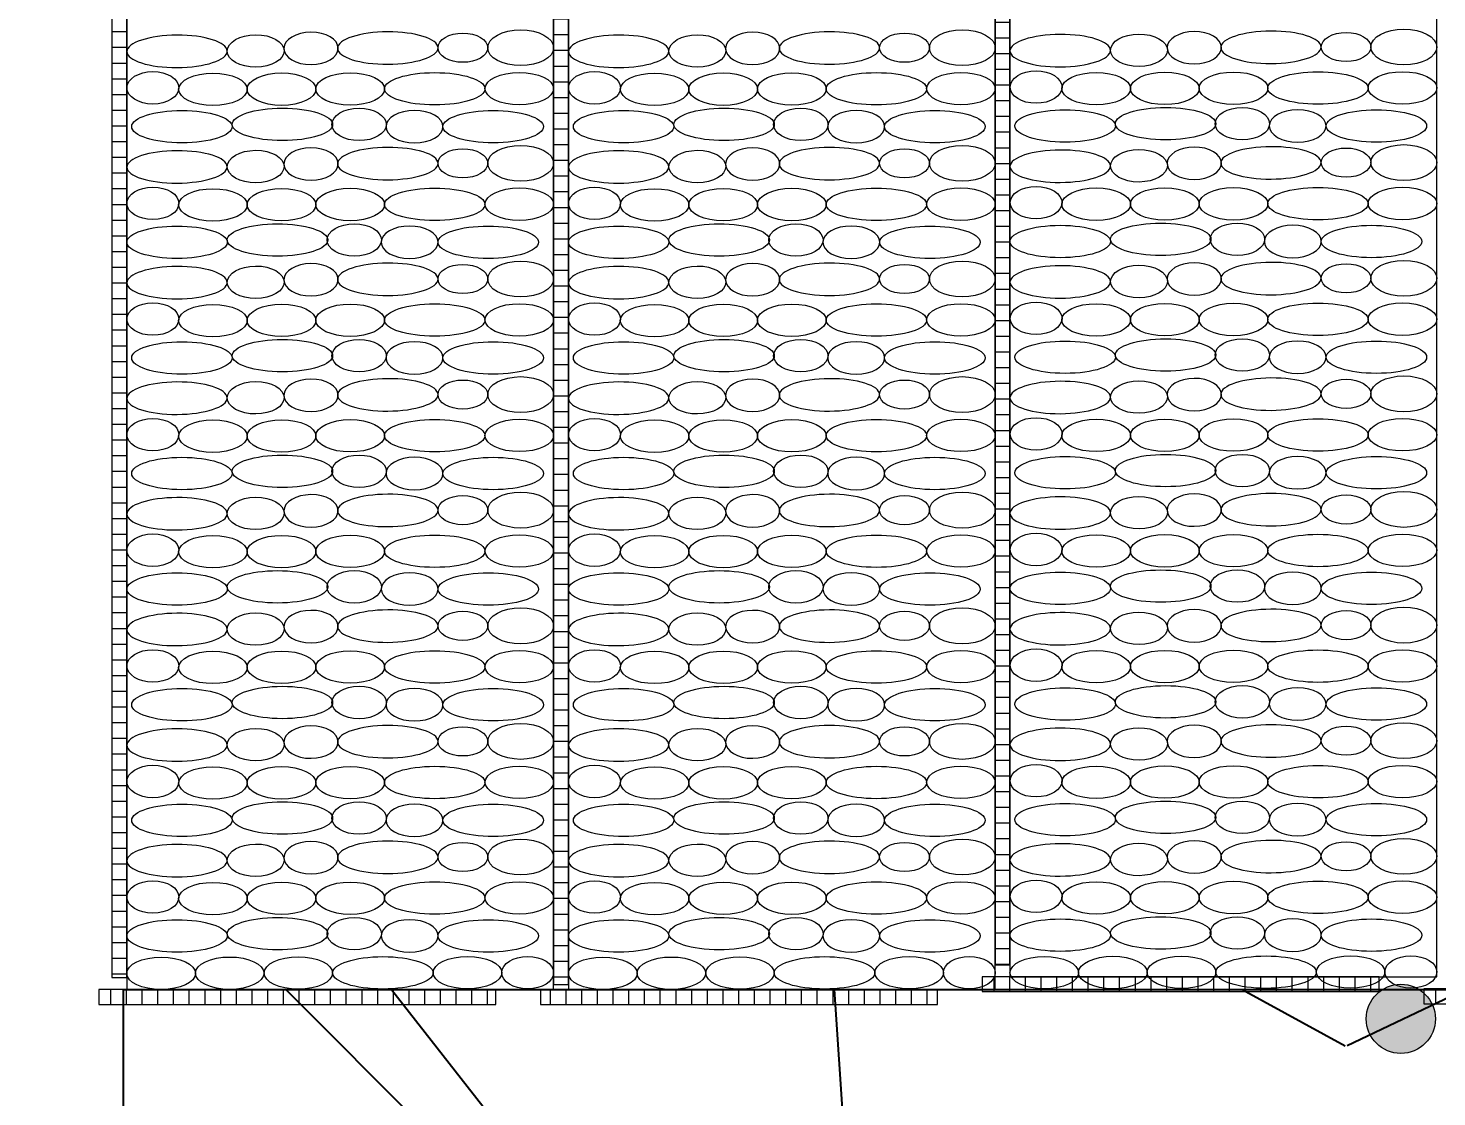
# Model space of a CAD drawing. Header units: inches. Extents: x 523 to 1492, y 69 to 539.
# Drawn here: x 613.58 to 619.28, y 379.44 to 383.76 of the extents above; entities that cross this region are included whole.
import ezdxf
from ezdxf import colors
from ezdxf.entities.mleader import LeaderData, LeaderLine
from ezdxf.math import Vec2, Vec3

# ---------------------------------------------------------------- set-up
doc = ezdxf.new("R2010")
doc.units = ezdxf.units.IN
doc.header["$MEASUREMENT"] = 0
doc.styles.get("Standard").update_dxf_attribs({"font": 'arial.ttf'})
doc.dimstyles.new('ISO-25', dxfattribs={"dimtxt": 2.5, "dimasz": 2.5, "dimexe": 1.25, "dimexo": 0, "dimtad": 1, "dimdec": 0, "dimtxsty": 'Standard', "dimcen": 2.5, "dimadec": 0, "dimazin": 0, "dimtfac": 1, "dimtdec": 0, "dimtmove": 0, "dimatfit": 3, "dimfxl": 0, "dimarcsym": 0})

# ---------------------------------------------------------------- blocks, each defined once
blk = doc.blocks.new('бут')
at = {"color": 7, "linetype": 'ByBlock', "lineweight": 15}
blk.add_lwpolyline([(1777.275495132118, -4788.041520835464), (1785.907488853193, -4788.041520835463), (1785.907322282645, -4740.12912650924), (1777.275495132118, -4742.25144743192)], close=True, dxfattribs=at)
at = {"color": 7, "linetype": 'ByBlock', "lineweight": 15, "extrusion": (0, 0, -0.9999999999999997)}
for centre, major_axis in [((1778.291417645755, -4769.072465701554), (-1.015906280148277, -0.005264510158328422)), ((1782.553511070815, -4769.005205020442), (-1.015906280148277, -0.005264510158328422)), ((1778.291417645755, -4771.409117599274), (-1.015906280148277, -0.005264510158328423)), ((1782.553511070815, -4771.341856918162), (-1.015906280148277, -0.005264510158328423)), ((1778.291417645754, -4773.748230438633), (-1.015906280148277, -0.005264510158328422)), ((1782.553511070815, -4773.680969757521), (-1.015906280148277, -0.005264510158328422)), ((1782.553511070815, -4776.017621655241), (-1.015906280148277, -0.005264510158328422)), ((1778.291417645755, -4776.084882336353), (-1.015906280148277, -0.005264510158328422)), ((1778.291417645755, -4778.421534234073), (-1.015906280148277, -0.005264510158328423)), ((1782.553511070815, -4778.354273552961), (-1.015906280148277, -0.005264510158328423)), ((1778.291417645754, -4780.760647073432), (-1.015906280148277, -0.005264510158328423)), ((1782.553511070815, -4780.69338639232), (-1.015906280148277, -0.005264510158328423)), ((1778.291417645755, -4783.097298971152), (-1.015906280148277, -0.005264510158328423)), ((1782.553511070815, -4783.03003829004), (-1.015906280148277, -0.005264510158328423)), ((1778.291417645755, -4785.433950868872), (-1.015906280148277, -0.005264510158328424)), ((1782.553511070815, -4785.36669018776), (-1.015906280148277, -0.005264510158328424))]:
    blk.add_ellipse(centre, major_axis=major_axis, ratio=0.3223671155344493, dxfattribs=at)
at = {"color": 7, "linetype": 'ByBlock', "lineweight": 15}
for centre, major_axis, ratio in [((1779.882749594785, -4769.064219288106), (0.5754256688816298, 0.002981903290083139), 0.5691348073179209), ((1784.071794732832, -4768.99914828449), (-0.5023844598865708, 0), 0.5862613800650567), ((1785.240834022956, -4768.99914828449), (-0.6666548302373485, 0), 0.543771545269404), ((1777.803148766132, -4769.809085973029), (-0.5245293401635536, 0), 0.6253139419559067), ((1779.018451476639, -4769.840128997319), (0.693897664193355, 0), 0.4719704234843745), ((1780.406209746898, -4769.836349683098), (0.693897664193355, 0), 0.4719704234843745), ((1781.793968017157, -4769.832570368877), (0.693897664193355, 0), 0.4719704234843745), ((1783.503779967768, -4769.829449421759), (1.01591992061969, 0), 0.3223671155344493), ((1785.213591189, -4769.825853627443), (0.693897664193355, 0), 0.4719704234843745), ((1778.390409283745, -4770.594710087667), (1.01591992061969, 0), 0.3223671155344493), ((1780.42239099953, -4770.549536532857), (1.01591992061969, 0), 0.3223671155344493), ((1781.974223194361, -4770.549536532857), (0.548806280951849, 0), 0.5967482257239145), ((1784.684775744378, -4770.594710087667), (1.01591992061969, 0), 0.3223671155344493), ((1779.882749594785, -4771.400871185826), (0.5754256688816298, 0.002981903290083139), 0.5691348073179209), ((1784.071794732832, -4771.33580018221), (-0.5023844598865708, 0), 0.5862613800650567), ((1785.240834022956, -4771.33580018221), (-0.6666548302373485, 0), 0.543771545269404), ((1777.803148766132, -4772.145737870749), (-0.5245293401635536, 0), 0.6253139419559067), ((1779.018451476639, -4772.176780895039), (0.693897664193355, 0), 0.4719704234843745), ((1780.406209746898, -4772.173001580818), (0.693897664193355, 0), 0.4719704234843745), ((1781.793968017157, -4772.169222266597), (0.693897664193355, 0), 0.4719704234843745), ((1783.503779967768, -4772.166101319479), (1.01591992061969, 0), 0.3223671155344493), ((1785.213591189, -4772.162505525163), (0.693897664193355, 0), 0.4719704234843745), ((1780.323601216156, -4772.886188430577), (1.01591992061969, 0), 0.3223671155344493), ((1781.875433410987, -4772.886188430577), (0.548806280951849, 0), 0.5967482257239145), ((1778.291619500371, -4772.931361985387), (1.01591992061969, 0), 0.3223671155344493), ((1784.585985961004, -4772.931361985387), (1.01591992061969, 0), 0.3223671155344493), ((1779.882749594784, -4773.739984025185), (0.5754256688816298, 0.002981903290083139), 0.5691348073179209), ((1784.071794732832, -4773.674913021568), (-0.5023844598865708, 0), 0.5862613800650567), ((1785.240834022956, -4773.674913021568), (-0.6666548302373485, 0), 0.543771545269404), ((1777.803148766132, -4774.484850710108), (-0.5245293401635536, 0), 0.6253139419559067), ((1779.018451476638, -4774.515893734398), (0.693897664193355, 0), 0.4719704234843745), ((1780.406209746898, -4774.512114420177), (0.693897664193355, 0), 0.4719704234843745), ((1781.793968017157, -4774.508335105956), (0.693897664193355, 0), 0.4719704234843745), ((1783.503779967768, -4774.505214158838), (1.01591992061969, 0), 0.3223671155344493), ((1785.213591189, -4774.501618364522), (0.693897664193355, 0), 0.4719704234843745), ((1778.390409283745, -4775.270474824746), (1.01591992061969, 0), 0.3223671155344493), ((1780.42239099953, -4775.225301269936), (1.01591992061969, 0), 0.3223671155344493), ((1781.974223194361, -4775.225301269936), (0.548806280951849, 0), 0.5967482257239145), ((1784.684775744378, -4775.270474824746), (1.01591992061969, 0), 0.3223671155344493), ((1785.240834022956, -4776.011564919289), (-0.6666548302373485, 0), 0.543771545269404), ((1779.882749594785, -4776.076635922905), (0.5754256688816298, 0.002981903290083139), 0.5691348073179209), ((1784.071794732832, -4776.011564919289), (-0.5023844598865708, 0), 0.5862613800650567), ((1777.803148766132, -4776.821502607828), (-0.5245293401635536, 0), 0.6253139419559067), ((1779.018451476639, -4776.852545632118), (0.693897664193355, 0), 0.4719704234843745), ((1780.406209746898, -4776.848766317897), (0.693897664193355, 0), 0.4719704234843745), ((1781.793968017157, -4776.844987003676), (0.693897664193355, 0), 0.4719704234843745), ((1783.503779967768, -4776.841866056558), (1.01591992061969, 0), 0.3223671155344493), ((1785.213591189, -4776.838270262242), (0.693897664193355, 0), 0.4719704234843745), ((1778.390409283745, -4777.607126722466), (1.01591992061969, 0), 0.3223671155344493), ((1780.42239099953, -4777.561953167656), (1.01591992061969, 0), 0.3223671155344493), ((1781.974223194361, -4777.561953167656), (0.548806280951849, 0), 0.5967482257239145), ((1784.684775744378, -4777.607126722466), (1.01591992061969, 0), 0.3223671155344493), ((1785.240834022956, -4778.348216817009), (-0.6666548302373485, 0), 0.543771545269404), ((1779.882749594785, -4778.413287820625), (0.5754256688816298, 0.002981903290083139), 0.5691348073179209), ((1784.071794732832, -4778.348216817009), (-0.5023844598865708, 0), 0.5862613800650567), ((1777.803148766132, -4779.158154505548), (-0.5245293401635536, 0), 0.6253139419559067), ((1779.018451476639, -4779.189197529838), (0.693897664193355, 0), 0.4719704234843745), ((1780.406209746898, -4779.185418215617), (0.693897664193355, 0), 0.4719704234843745), ((1781.793968017157, -4779.181638901396), (0.693897664193355, 0), 0.4719704234843745), ((1783.503779967768, -4779.178517954278), (1.01591992061969, 0), 0.3223671155344493), ((1785.213591189, -4779.174922159962), (0.693897664193355, 0), 0.4719704234843745), ((1778.291619500371, -4779.943778620186), (1.01591992061969, 0), 0.3223671155344493), ((1780.323601216156, -4779.898605065376), (1.01591992061969, 0), 0.3223671155344493), ((1781.875433410987, -4779.898605065376), (0.548806280951849, 0), 0.5967482257239145), ((1784.585985961004, -4779.943778620186), (1.01591992061969, 0), 0.3223671155344493), ((1779.882749594784, -4780.752400659983), (0.5754256688816298, 0.002981903290083139), 0.5691348073179209), ((1784.071794732832, -4780.687329656367), (-0.5023844598865708, 0), 0.5862613800650567), ((1785.240834022956, -4780.687329656367), (-0.6666548302373485, 0), 0.543771545269404), ((1777.803148766132, -4781.497267344907), (-0.5245293401635536, 0), 0.6253139419559067), ((1779.018451476638, -4781.528310369196), (0.693897664193355, 0), 0.4719704234843745), ((1780.406209746898, -4781.524531054975), (0.693897664193355, 0), 0.4719704234843745), ((1781.793968017157, -4781.520751740754), (0.693897664193355, 0), 0.4719704234843745), ((1783.503779967768, -4781.517630793636), (1.01591992061969, 0), 0.3223671155344493), ((1785.213591189, -4781.514034999321), (0.693897664193355, 0), 0.4719704234843745), ((1778.390409283745, -4782.282891459545), (1.01591992061969, 0), 0.3223671155344493), ((1780.42239099953, -4782.237717904734), (1.01591992061969, 0), 0.3223671155344493), ((1781.974223194361, -4782.237717904734), (0.548806280951849, 0), 0.5967482257239145), ((1784.684775744378, -4782.282891459545), (1.01591992061969, 0), 0.3223671155344493), ((1779.882749594785, -4783.089052557703), (0.5754256688816298, 0.002981903290083139), 0.5691348073179209), ((1784.071794732832, -4783.023981554087), (-0.5023844598865708, 0), 0.5862613800650567), ((1785.240834022956, -4783.023981554087), (-0.6666548302373485, 0), 0.543771545269404), ((1777.803148766132, -4783.833919242627), (-0.5245293401635536, 0), 0.6253139419559067), ((1779.018451476639, -4783.864962266916), (0.693897664193355, 0), 0.4719704234843745), ((1780.406209746898, -4783.861182952695), (0.693897664193355, 0), 0.4719704234843745), ((1781.793968017157, -4783.857403638474), (0.693897664193355, 0), 0.4719704234843745), ((1783.503779967768, -4783.854282691356), (1.01591992061969, 0), 0.3223671155344493), ((1785.213591189, -4783.850686897041), (0.693897664193355, 0), 0.4719704234843745), ((1780.42239099953, -4784.574369802454), (1.01591992061969, 0), 0.3223671155344493), ((1781.974223194361, -4784.574369802454), (0.548806280951849, 0), 0.5967482257239145), ((1778.390409283745, -4784.619543357265), (1.01591992061969, 0), 0.3223671155344493), ((1784.684775744378, -4784.619543357265), (1.01591992061969, 0), 0.3223671155344493), ((1779.882749594785, -4785.425704455423), (0.5754256688816298, 0.002981903290083139), 0.5691348073179209), ((1784.071794732832, -4785.360633451807), (-0.5023844598865708, 0), 0.5862613800650567), ((1785.240834022956, -4785.360633451807), (-0.6666548302373485, 0), 0.543771545269404), ((1777.803148766132, -4786.170571140347), (-0.5245293401635536, 0), 0.6253139419559067), ((1779.018451476639, -4786.201614164636), (0.693897664193355, 0), 0.4719704234843745), ((1780.406209746898, -4786.197834850415), (0.693897664193355, 0), 0.4719704234843745), ((1781.793968017157, -4786.194055536194), (0.693897664193355, 0), 0.4719704234843745), ((1783.503779967768, -4786.190934589076), (1.01591992061969, 0), 0.3223671155344493), ((1785.213591189, -4786.187338794761), (0.693897664193355, 0), 0.4719704234843745), ((1778.291619500371, -4786.956195254985), (1.01591992061969, 0), 0.3223671155344493), ((1780.323601216156, -4786.911021700174), (1.01591992061969, 0), 0.3223671155344493), ((1781.875433410987, -4786.911021700174), (0.548806280951849, 0), 0.5967482257239145), ((1784.585985961004, -4786.956195254985), (1.01591992061969, 0), 0.3223671155344493), ((1777.969392796311, -4787.71402166104), (0.693897664193355, 0), 0.4719704234843745), ((1779.357151066571, -4787.710242346819), (0.693897664193355, 0), 0.4719704234843745), ((1780.74490933683, -4787.706463032598), (0.693897664193355, 0), 0.4719704234843745), ((1782.454721287441, -4787.70334208548), (1.01591992061969, 0), 0.3223671155344493), ((1784.164532508673, -4787.699746291164), (0.693897664193355, 0), 0.4719704234843745), ((1785.38295951303, -4787.699746291166), (-0.5245293401635536, 0), 0.6253139419559067)]:
    blk.add_ellipse(centre, major_axis=major_axis, ratio=ratio, dxfattribs=at)
at = {"color": 7, "linetype": 'ByBlock', "lineweight": 15, "extrusion": (0, 0, -1)}
for centre, major_axis, ratio in [((1781.001699711999, -4769.013246634931), (-0.5487989122840685, -0.002843921240626038), 0.5967482257239145), ((1783.093422428694, -4770.594710087667), (-0.5754333950641921, 0), 0.5691348073179209), ((1781.001699711999, -4771.349898532651), (-0.5487989122840685, -0.002843921240626038), 0.5967482257239145), ((1782.99463264532, -4772.931361985387), (-0.5754333950641921, 0), 0.5691348073179209), ((1781.001699711999, -4773.68901137201), (-0.5487989122840685, -0.002843921240626038), 0.5967482257239145), ((1783.093422428694, -4775.270474824746), (-0.5754333950641921, 0), 0.5691348073179209), ((1781.001699711999, -4776.02566326973), (-0.5487989122840685, -0.002843921240626038), 0.5967482257239145), ((1783.093422428694, -4777.607126722466), (-0.5754333950641921, 0), 0.5691348073179209), ((1781.001699711999, -4778.36231516745), (-0.5487989122840685, -0.002843921240626038), 0.5967482257239145), ((1782.99463264532, -4779.943778620186), (-0.5754333950641921, 0), 0.5691348073179209), ((1781.001699711999, -4780.701428006809), (-0.5487989122840685, -0.002843921240626038), 0.5967482257239145), ((1783.093422428694, -4782.282891459545), (-0.5754333950641921, 0), 0.5691348073179209), ((1781.001699711999, -4783.038079904529), (-0.5487989122840685, -0.002843921240626038), 0.5967482257239145), ((1783.093422428694, -4784.619543357265), (-0.5754333950641921, 0), 0.5691348073179209), ((1781.001699711999, -4785.374731802249), (-0.5487989122840685, -0.002843921240626038), 0.5967482257239145), ((1782.99463264532, -4786.956195254985), (-0.5754333950641921, 0), 0.5691348073179209)]:
    blk.add_ellipse(centre, major_axis=major_axis, ratio=ratio, dxfattribs=at)
blk = doc.blocks.new('S - 140')
at = {"linetype": 'ByBlock', "lineweight": 15}
h = blk.add_hatch(color=7, dxfattribs=at)
edge = h.paths.add_edge_path()
edge.add_arc((1416.950508498665, -1396.701170929417), 70, 0, 360)
at = {"color": 7, "linetype": 'ByBlock', "lineweight": 15}
blk.add_circle((1416.950508498665, -1396.701170929417), 70, dxfattribs=at)
blk = doc.blocks.new('Бут.полосы')
at = {"linetype": 'ByBlock', "lineweight": 15}
h = blk.add_hatch(dxfattribs=at)
h.set_pattern_fill('ANSI31', color=22, scale=0.1, angle=315, style=0)
h.set_pattern_definition([(0, (17.86159515777354, 0.2579560163803762), (1.110223024625157e-16, 0.3175), [])])
h.paths.add_polyline_path([(1973.12451187628, -4755.562802696958), (1972.82451187628, -4755.562802696958), (1972.82451187628, -4775.539969076689), (1973.12451187628, -4775.540340107856)])
h = blk.add_hatch(dxfattribs=at)
h.set_pattern_fill('ANSI31', color=22, scale=0.1, angle=45, style=0)
h.set_pattern_definition([(90, (17.86159515777354, 0.2579560163803762), (-0.3175, 5.551115123125783e-17), [])])
h.paths.add_polyline_path([(1980.58925339426, -4776.083564819071), (1980.589363724819, -4775.783564819084), (1972.562109483777, -4775.783564819084), (1972.562109483777, -4776.083564819084)])
h = blk.add_hatch(dxfattribs=at)
h.set_pattern_fill('ANSI31', color=22, scale=0.1, angle=45, style=0)
h.set_pattern_definition([(90, (26.79355847472743, 0.01436027398631268), (-0.3175, 5.551115123125783e-17), [])])
h.paths.add_polyline_path([(1989.521216711214, -4776.327160561465), (1989.521327041773, -4776.027160561478), (1981.49407280073, -4776.027160561478), (1981.49407280073, -4776.327160561478)])
at = {"color": 7, "linetype": 'ByBlock', "lineweight": 15}
blk.add_lwpolyline([(1973.124481472159, -4775.783564819084), (1981.756475193234, -4775.783564819083), (1981.756444789114, -4691.933567848662), (1973.12448147216, -4691.933567848664)], close=True, dxfattribs=at)
at = {"color": 22, "linetype": 'ByBlock', "lineweight": 15}
for points in [[(1973.12451187628, -4755.562802696958), (1972.82451187628, -4755.562802696958), (1972.82451187628, -4775.539969076689), (1973.12451187628, -4775.540340107856)], [(1980.58925339426, -4776.083564819071), (1980.589363724819, -4775.783564819084), (1972.562109483777, -4775.783564819084), (1972.562109483777, -4776.083564819084)], [(1989.521216711214, -4776.327160561465), (1989.521327041773, -4776.027160561478), (1981.49407280073, -4776.027160561478), (1981.49407280073, -4776.327160561478)]]:
    blk.add_lwpolyline(points, close=True, dxfattribs=at)
at = {"color": 253, "linetype": 'ByBlock', "lineweight": 15, "extrusion": (0, 0, -0.9999999999999997)}
for centre, major_axis in [((1974.140373581675, -4757.058105427568), (-1.015906280148277, -0.005264510158328419)), ((1978.402467006736, -4756.990844746456), (-1.015906280148277, -0.005264510158328419)), ((1974.140373581675, -4759.394757325288), (-1.015906280148277, -0.00526451015832842)), ((1978.402467006736, -4759.327496644176), (-1.015906280148277, -0.00526451015832842)), ((1974.140373581675, -4761.733870164647), (-1.015906280148277, -0.005264510158328419)), ((1978.402467006735, -4761.666609483535), (-1.015906280148277, -0.005264510158328419)), ((1974.140373581675, -4764.070522062367), (-1.015906280148277, -0.005264510158328419)), ((1978.402467006736, -4764.003261381255), (-1.015906280148277, -0.005264510158328419)), ((1978.402467006736, -4766.339913278975), (-1.015906280148277, -0.00526451015832842)), ((1974.140373581675, -4766.407173960087), (-1.015906280148277, -0.00526451015832842)), ((1974.140373581675, -4768.746286799445), (-1.015906280148277, -0.00526451015832842)), ((1978.402467006735, -4768.679026118333), (-1.015906280148277, -0.00526451015832842)), ((1974.140373581675, -4771.082938697165), (-1.015906280148277, -0.00526451015832842)), ((1978.402467006736, -4771.015678016053), (-1.015906280148277, -0.00526451015832842)), ((1974.140373581675, -4773.419590594885), (-1.015906280148277, -0.005264510158328421)), ((1978.402467006736, -4773.352329913773), (-1.015906280148277, -0.005264510158328421))]:
    blk.add_ellipse(centre, major_axis=major_axis, ratio=0.3223671155344493, dxfattribs=at)
at = {"color": 253, "linetype": 'ByBlock', "lineweight": 15}
for centre, major_axis, ratio in [((1975.731705530705, -4757.04985901412), (0.5754256688816298, 0.002981903290083139), 0.5691348073179209), ((1979.920750668753, -4756.984788010504), (-0.5023844598865708, 0), 0.5862613800650567), ((1981.089789958876, -4756.984788010504), (-0.6666548302373485, 0), 0.543771545269404), ((1973.652104702053, -4757.794725699043), (-0.5245293401635536, 0), 0.6253139419559067), ((1974.867407412559, -4757.825768723333), (0.693897664193355, 0), 0.4719704234843745), ((1976.255165682818, -4757.821989409112), (0.693897664193355, 0), 0.4719704234843745), ((1977.642923953077, -4757.818210094891), (0.693897664193355, 0), 0.4719704234843745), ((1979.352735903688, -4757.815089147773), (1.01591992061969, 0), 0.3223671155344493), ((1981.06254712492, -4757.811493353457), (0.693897664193355, 0), 0.4719704234843745), ((1974.239365219666, -4758.580349813681), (1.01591992061969, 0), 0.3223671155344493), ((1976.27134693545, -4758.535176258871), (1.01591992061969, 0), 0.3223671155344493), ((1977.823179130281, -4758.535176258871), (0.548806280951849, 0), 0.5967482257239145), ((1980.533731680299, -4758.580349813681), (1.01591992061969, 0), 0.3223671155344493), ((1975.731705530705, -4759.38651091184), (0.5754256688816298, 0.002981903290083139), 0.5691348073179209), ((1979.920750668753, -4759.321439908224), (-0.5023844598865708, 0), 0.5862613800650567), ((1981.089789958876, -4759.321439908224), (-0.6666548302373485, 0), 0.543771545269404), ((1973.652104702053, -4760.131377596763), (-0.5245293401635536, 0), 0.6253139419559067), ((1974.867407412559, -4760.162420621053), (0.693897664193355, 0), 0.4719704234843745), ((1976.255165682818, -4760.158641306832), (0.693897664193355, 0), 0.4719704234843745), ((1977.642923953077, -4760.154861992611), (0.693897664193355, 0), 0.4719704234843745), ((1979.352735903688, -4760.151741045493), (1.01591992061969, 0), 0.3223671155344493), ((1981.06254712492, -4760.148145251177), (0.693897664193355, 0), 0.4719704234843745), ((1974.140575436292, -4760.917001711401), (1.01591992061969, 0), 0.3223671155344493), ((1976.172557152076, -4760.871828156591), (1.01591992061969, 0), 0.3223671155344493), ((1977.724389346908, -4760.871828156591), (0.548806280951849, 0), 0.5967482257239145), ((1980.434941896924, -4760.917001711401), (1.01591992061969, 0), 0.3223671155344493), ((1975.731705530705, -4761.725623751198), (0.5754256688816298, 0.002981903290083139), 0.5691348073179209), ((1979.920750668753, -4761.660552747582), (-0.5023844598865708, 0), 0.5862613800650567), ((1981.089789958876, -4761.660552747582), (-0.6666548302373485, 0), 0.543771545269404), ((1973.652104702053, -4762.470490436122), (-0.5245293401635536, 0), 0.6253139419559067), ((1974.867407412559, -4762.501533460411), (0.693897664193355, 0), 0.4719704234843745), ((1976.255165682818, -4762.49775414619), (0.693897664193355, 0), 0.4719704234843745), ((1977.642923953077, -4762.493974831969), (0.693897664193355, 0), 0.4719704234843745), ((1979.352735903688, -4762.490853884851), (1.01591992061969, 0), 0.3223671155344493), ((1981.06254712492, -4762.487258090536), (0.693897664193355, 0), 0.4719704234843745), ((1976.27134693545, -4763.210940995949), (1.01591992061969, 0), 0.3223671155344493), ((1977.823179130281, -4763.210940995949), (0.548806280951849, 0), 0.5967482257239145), ((1974.239365219666, -4763.25611455076), (1.01591992061969, 0), 0.3223671155344493), ((1980.533731680299, -4763.25611455076), (1.01591992061969, 0), 0.3223671155344493), ((1975.731705530705, -4764.062275648918), (0.5754256688816298, 0.002981903290083139), 0.5691348073179209), ((1979.920750668753, -4763.997204645302), (-0.5023844598865708, 0), 0.5862613800650567), ((1981.089789958876, -4763.997204645302), (-0.6666548302373485, 0), 0.543771545269404), ((1973.652104702053, -4764.807142333842), (-0.5245293401635536, 0), 0.6253139419559067), ((1974.867407412559, -4764.838185358131), (0.693897664193355, 0), 0.4719704234843745), ((1976.255165682818, -4764.83440604391), (0.693897664193355, 0), 0.4719704234843745), ((1977.642923953077, -4764.830626729689), (0.693897664193355, 0), 0.4719704234843745), ((1979.352735903688, -4764.827505782571), (1.01591992061969, 0), 0.3223671155344493), ((1981.06254712492, -4764.823909988256), (0.693897664193355, 0), 0.4719704234843745), ((1974.239365219666, -4765.59276644848), (1.01591992061969, 0), 0.3223671155344493), ((1976.27134693545, -4765.547592893669), (1.01591992061969, 0), 0.3223671155344493), ((1977.823179130281, -4765.547592893669), (0.548806280951849, 0), 0.5967482257239145), ((1980.533731680299, -4765.59276644848), (1.01591992061969, 0), 0.3223671155344493), ((1981.089789958876, -4766.333856543022), (-0.6666548302373485, 0), 0.543771545269404), ((1975.731705530705, -4766.398927546638), (0.5754256688816298, 0.002981903290083139), 0.5691348073179209), ((1979.920750668753, -4766.333856543022), (-0.5023844598865708, 0), 0.5862613800650567), ((1973.652104702053, -4767.143794231562), (-0.5245293401635536, 0), 0.6253139419559067), ((1974.867407412559, -4767.174837255851), (0.693897664193355, 0), 0.4719704234843745), ((1976.255165682818, -4767.17105794163), (0.693897664193355, 0), 0.4719704234843745), ((1977.642923953077, -4767.167278627409), (0.693897664193355, 0), 0.4719704234843745), ((1979.352735903688, -4767.164157680291), (1.01591992061969, 0), 0.3223671155344493), ((1981.06254712492, -4767.160561885976), (0.693897664193355, 0), 0.4719704234843745), ((1974.140575436292, -4767.9294183462), (1.01591992061969, 0), 0.3223671155344493), ((1976.172557152076, -4767.884244791389), (1.01591992061969, 0), 0.3223671155344493), ((1977.724389346908, -4767.884244791389), (0.548806280951849, 0), 0.5967482257239145), ((1980.434941896924, -4767.9294183462), (1.01591992061969, 0), 0.3223671155344493), ((1975.731705530705, -4768.738040385997), (0.5754256688816298, 0.002981903290083139), 0.5691348073179209), ((1979.920750668753, -4768.672969382381), (-0.5023844598865708, 0), 0.5862613800650567), ((1981.089789958876, -4768.672969382381), (-0.6666548302373485, 0), 0.543771545269404), ((1973.652104702053, -4769.48290707092), (-0.5245293401635536, 0), 0.6253139419559067), ((1974.867407412559, -4769.51395009521), (0.693897664193355, 0), 0.4719704234843745), ((1976.255165682818, -4769.510170780989), (0.693897664193355, 0), 0.4719704234843745), ((1977.642923953077, -4769.506391466768), (0.693897664193355, 0), 0.4719704234843745), ((1979.352735903688, -4769.50327051965), (1.01591992061969, 0), 0.3223671155344493), ((1981.06254712492, -4769.499674725334), (0.693897664193355, 0), 0.4719704234843745), ((1974.239365219666, -4770.268531185558), (1.01591992061969, 0), 0.3223671155344493), ((1976.27134693545, -4770.223357630748), (1.01591992061969, 0), 0.3223671155344493), ((1977.823179130281, -4770.223357630748), (0.548806280951849, 0), 0.5967482257239145), ((1980.533731680299, -4770.268531185558), (1.01591992061969, 0), 0.3223671155344493), ((1975.731705530705, -4771.074692283717), (0.5754256688816298, 0.002981903290083139), 0.5691348073179209), ((1979.920750668753, -4771.009621280101), (-0.5023844598865708, 0), 0.5862613800650567), ((1981.089789958876, -4771.009621280101), (-0.6666548302373485, 0), 0.543771545269404), ((1973.652104702053, -4771.81955896864), (-0.5245293401635536, 0), 0.6253139419559067), ((1974.867407412559, -4771.85060199293), (0.693897664193355, 0), 0.4719704234843745), ((1976.255165682818, -4771.846822678709), (0.693897664193355, 0), 0.4719704234843745), ((1977.642923953077, -4771.843043364488), (0.693897664193355, 0), 0.4719704234843745), ((1979.352735903688, -4771.83992241737), (1.01591992061969, 0), 0.3223671155344493), ((1981.06254712492, -4771.836326623054), (0.693897664193355, 0), 0.4719704234843745), ((1974.239365219666, -4772.605183083278), (1.01591992061969, 0), 0.3223671155344493), ((1976.27134693545, -4772.560009528468), (1.01591992061969, 0), 0.3223671155344493), ((1977.823179130281, -4772.560009528468), (0.548806280951849, 0), 0.5967482257239145), ((1980.533731680299, -4772.605183083278), (1.01591992061969, 0), 0.3223671155344493), ((1975.731705530705, -4773.411344181437), (0.5754256688816298, 0.002981903290083139), 0.5691348073179209), ((1979.920750668753, -4773.346273177821), (-0.5023844598865708, 0), 0.5862613800650567), ((1981.089789958876, -4773.346273177821), (-0.6666548302373485, 0), 0.543771545269404), ((1973.652104702053, -4774.15621086636), (-0.5245293401635536, 0), 0.6253139419559067), ((1974.867407412559, -4774.18725389065), (0.693897664193355, 0), 0.4719704234843745), ((1976.255165682818, -4774.183474576429), (0.693897664193355, 0), 0.4719704234843745), ((1977.642923953077, -4774.179695262208), (0.693897664193355, 0), 0.4719704234843745), ((1979.352735903688, -4774.17657431509), (1.01591992061969, 0), 0.3223671155344493), ((1981.06254712492, -4774.172978520774), (0.693897664193355, 0), 0.4719704234843745), ((1974.140575436292, -4774.941834980998), (1.01591992061969, 0), 0.3223671155344493), ((1976.172557152076, -4774.896661426188), (1.01591992061969, 0), 0.3223671155344493), ((1977.724389346908, -4774.896661426188), (0.548806280951849, 0), 0.5967482257239145), ((1980.434941896924, -4774.941834980998), (1.01591992061969, 0), 0.3223671155344493), ((1973.818348732232, -4775.699661387053), (0.693897664193355, 0), 0.4719704234843745), ((1975.206107002491, -4775.695882072832), (0.693897664193355, 0), 0.4719704234843745), ((1976.59386527275, -4775.692102758611), (0.693897664193355, 0), 0.4719704234843745), ((1978.303677223361, -4775.688981811493), (1.01591992061969, 0), 0.3223671155344493), ((1980.013488444593, -4775.685386017178), (0.693897664193355, 0), 0.4719704234843745), ((1981.23191544895, -4775.68538601718), (-0.5245293401635536, 0), 0.6253139419559067)]:
    blk.add_ellipse(centre, major_axis=major_axis, ratio=ratio, dxfattribs=at)
at = {"color": 253, "linetype": 'ByBlock', "lineweight": 15, "extrusion": (0, 0, -1)}
for centre, major_axis, ratio in [((1976.850655647919, -4756.998886360945), (-0.5487989122840685, -0.002843921240626038), 0.5967482257239145), ((1978.942378364614, -4758.580349813681), (-0.5754333950641921, 0), 0.5691348073179209), ((1976.850655647919, -4759.335538258665), (-0.5487989122840685, -0.002843921240626038), 0.5967482257239145), ((1978.843588581241, -4760.917001711401), (-0.5754333950641921, 0), 0.5691348073179209), ((1976.850655647919, -4761.674651098024), (-0.5487989122840685, -0.002843921240626038), 0.5967482257239145), ((1978.942378364614, -4763.25611455076), (-0.5754333950641921, 0), 0.5691348073179209), ((1976.850655647919, -4764.011302995744), (-0.5487989122840685, -0.002843921240626038), 0.5967482257239145), ((1978.942378364614, -4765.59276644848), (-0.5754333950641921, 0), 0.5691348073179209), ((1976.850655647919, -4766.347954893464), (-0.5487989122840685, -0.002843921240626038), 0.5967482257239145), ((1978.843588581241, -4767.9294183462), (-0.5754333950641921, 0), 0.5691348073179209), ((1976.850655647919, -4768.687067732822), (-0.5487989122840685, -0.002843921240626038), 0.5967482257239145), ((1978.942378364614, -4770.268531185558), (-0.5754333950641921, 0), 0.5691348073179209), ((1976.850655647919, -4771.023719630542), (-0.5487989122840685, -0.002843921240626038), 0.5967482257239145), ((1978.942378364614, -4772.605183083278), (-0.5754333950641921, 0), 0.5691348073179209), ((1976.850655647919, -4773.360371528262), (-0.5487989122840685, -0.002843921240626038), 0.5967482257239145), ((1978.843588581241, -4774.941834980998), (-0.5754333950641921, 0), 0.5691348073179209)]:
    blk.add_ellipse(centre, major_axis=major_axis, ratio=ratio, dxfattribs=at)
at = {"color": 7, "linetype": 'ByBlock', "lineweight": 15, "xscale": 0.009999999999990905, "yscale": 0.009999999999990905, "zscale": 0.009999999999990905}
blk.add_blockref('S - 140', (1966.859205121251, -4762.66592050818), dxfattribs=at)
blk = doc.blocks.new('Бут.дорожка 8м')
at = {"linetype": 'ByBlock', "lineweight": 15}
h = blk.add_hatch(dxfattribs=at)
h.set_pattern_fill('ANSI31', color=22, scale=0.1, angle=315, style=0)
h.set_pattern_definition([(0, (0, 1.274094831785987), (1.110223024625157e-16, 0.3175), [])])
h.paths.add_polyline_path([(1955.262916718507, -4754.546663881552), (1954.962916718507, -4754.546663881552), (1954.963052527284, -4775.938646166112), (1955.262886314386, -4775.941230596085)])
h = blk.add_hatch(dxfattribs=at)
h.set_pattern_fill('ANSI31', color=22, scale=0.1, angle=45, style=0)
h.set_pattern_definition([(90, (0, 0), (-0.3175, 5.551115123125783e-17), [])])
h.paths.add_polyline_path([(1962.727658236487, -4776.341520835452), (1962.727768567045, -4776.041520835464), (1954.700514326003, -4776.041520835464), (1954.700514326003, -4776.341520835465)])
at = {"color": 7, "linetype": 'ByBlock', "lineweight": 15}
blk.add_lwpolyline([(1955.262886314386, -4776.041520835464), (1963.894880035461, -4776.041520835463), (1963.894880035461, -4691.933567848664), (1955.262886314386, -4691.933567848666)], close=True, dxfattribs=at)
at = {"color": 22, "linetype": 'ByBlock', "lineweight": 15}
for points in [[(1955.262916718507, -4754.546663881552), (1954.962916718507, -4754.546663881552), (1954.963052527284, -4775.938646166112), (1955.262886314386, -4775.941230596085)], [(1962.727658236487, -4776.341520835452), (1962.727768567045, -4776.041520835464), (1954.700514326003, -4776.041520835464), (1954.700514326003, -4776.341520835465)]]:
    blk.add_lwpolyline(points, close=True, dxfattribs=at)
at = {"color": 253, "linetype": 'ByBlock', "lineweight": 15, "extrusion": (0, 0, -0.9999999999999997)}
for centre, major_axis in [((1956.278808828022, -4757.072465701554), (-1.015906280148277, -0.005264510158328422)), ((1960.540902253083, -4757.005205020442), (-1.015906280148277, -0.005264510158328422)), ((1956.278808828022, -4759.409117599274), (-1.015906280148277, -0.005264510158328423)), ((1960.540902253083, -4759.341856918162), (-1.015906280148277, -0.005264510158328423)), ((1956.278808828022, -4761.748230438633), (-1.015906280148277, -0.005264510158328422)), ((1960.540902253082, -4761.680969757521), (-1.015906280148277, -0.005264510158328422)), ((1960.540902253083, -4764.017621655241), (-1.015906280148277, -0.005264510158328422)), ((1956.278808828022, -4764.084882336353), (-1.015906280148277, -0.005264510158328422)), ((1956.278808828022, -4766.421534234073), (-1.015906280148277, -0.005264510158328423)), ((1960.540902253083, -4766.354273552961), (-1.015906280148277, -0.005264510158328423)), ((1956.278808828022, -4768.760647073432), (-1.015906280148277, -0.005264510158328423)), ((1960.540902253082, -4768.69338639232), (-1.015906280148277, -0.005264510158328423)), ((1956.278808828022, -4771.097298971152), (-1.015906280148277, -0.005264510158328423)), ((1960.540902253083, -4771.03003829004), (-1.015906280148277, -0.005264510158328423)), ((1956.278808828022, -4773.433950868872), (-1.015906280148277, -0.005264510158328424)), ((1960.540902253083, -4773.36669018776), (-1.015906280148277, -0.005264510158328424))]:
    blk.add_ellipse(centre, major_axis=major_axis, ratio=0.3223671155344493, dxfattribs=at)
at = {"color": 253, "linetype": 'ByBlock', "lineweight": 15}
for centre, major_axis, ratio in [((1957.870140777052, -4757.064219288106), (0.5754256688816298, 0.002981903290083139), 0.5691348073179209), ((1962.0591859151, -4756.99914828449), (-0.5023844598865708, 0), 0.5862613800650567), ((1963.228225205224, -4756.99914828449), (-0.6666548302373485, 0), 0.543771545269404), ((1955.7905399484, -4757.809085973029), (-0.5245293401635536, 0), 0.6253139419559067), ((1957.005842658906, -4757.840128997319), (0.693897664193355, 0), 0.4719704234843745), ((1958.393600929166, -4757.836349683098), (0.693897664193355, 0), 0.4719704234843745), ((1959.781359199425, -4757.832570368877), (0.693897664193355, 0), 0.4719704234843745), ((1961.491171150035, -4757.829449421759), (1.01591992061969, 0), 0.3223671155344493), ((1963.200982371267, -4757.825853627443), (0.693897664193355, 0), 0.4719704234843745), ((1956.377800466013, -4758.594710087667), (1.01591992061969, 0), 0.3223671155344493), ((1958.409782181798, -4758.549536532857), (1.01591992061969, 0), 0.3223671155344493), ((1959.961614376629, -4758.549536532857), (0.548806280951849, 0), 0.5967482257239145), ((1962.672166926646, -4758.594710087667), (1.01591992061969, 0), 0.3223671155344493), ((1957.870140777052, -4759.400871185826), (0.5754256688816298, 0.002981903290083139), 0.5691348073179209), ((1962.0591859151, -4759.33580018221), (-0.5023844598865708, 0), 0.5862613800650567), ((1963.228225205224, -4759.33580018221), (-0.6666548302373485, 0), 0.543771545269404), ((1955.7905399484, -4760.145737870749), (-0.5245293401635536, 0), 0.6253139419559067), ((1957.005842658906, -4760.176780895039), (0.693897664193355, 0), 0.4719704234843745), ((1958.393600929166, -4760.173001580818), (0.693897664193355, 0), 0.4719704234843745), ((1959.781359199425, -4760.169222266597), (0.693897664193355, 0), 0.4719704234843745), ((1961.491171150035, -4760.166101319479), (1.01591992061969, 0), 0.3223671155344493), ((1963.200982371267, -4760.162505525163), (0.693897664193355, 0), 0.4719704234843745), ((1956.279010682639, -4760.931361985387), (1.01591992061969, 0), 0.3223671155344493), ((1958.310992398423, -4760.886188430577), (1.01591992061969, 0), 0.3223671155344493), ((1959.862824593255, -4760.886188430577), (0.548806280951849, 0), 0.5967482257239145), ((1962.573377143272, -4760.931361985387), (1.01591992061969, 0), 0.3223671155344493), ((1957.870140777052, -4761.739984025185), (0.5754256688816298, 0.002981903290083139), 0.5691348073179209), ((1962.0591859151, -4761.674913021568), (-0.5023844598865708, 0), 0.5862613800650567), ((1963.228225205223, -4761.674913021568), (-0.6666548302373485, 0), 0.543771545269404), ((1955.7905399484, -4762.484850710108), (-0.5245293401635536, 0), 0.6253139419559067), ((1957.005842658906, -4762.515893734398), (0.693897664193355, 0), 0.4719704234843745), ((1958.393600929165, -4762.512114420177), (0.693897664193355, 0), 0.4719704234843745), ((1959.781359199424, -4762.508335105956), (0.693897664193355, 0), 0.4719704234843745), ((1961.491171150035, -4762.505214158838), (1.01591992061969, 0), 0.3223671155344493), ((1963.200982371267, -4762.501618364522), (0.693897664193355, 0), 0.4719704234843745), ((1956.377800466013, -4763.270474824746), (1.01591992061969, 0), 0.3223671155344493), ((1958.409782181798, -4763.225301269936), (1.01591992061969, 0), 0.3223671155344493), ((1959.961614376629, -4763.225301269936), (0.548806280951849, 0), 0.5967482257239145), ((1962.672166926646, -4763.270474824746), (1.01591992061969, 0), 0.3223671155344493), ((1962.0591859151, -4764.011564919289), (-0.5023844598865708, 0), 0.5862613800650567), ((1963.228225205224, -4764.011564919289), (-0.6666548302373485, 0), 0.543771545269404), ((1957.870140777052, -4764.076635922905), (0.5754256688816298, 0.002981903290083139), 0.5691348073179209), ((1955.7905399484, -4764.821502607828), (-0.5245293401635536, 0), 0.6253139419559067), ((1957.005842658906, -4764.852545632118), (0.693897664193355, 0), 0.4719704234843745), ((1958.393600929166, -4764.848766317897), (0.693897664193355, 0), 0.4719704234843745), ((1959.781359199425, -4764.844987003676), (0.693897664193355, 0), 0.4719704234843745), ((1961.491171150035, -4764.841866056558), (1.01591992061969, 0), 0.3223671155344493), ((1963.200982371267, -4764.838270262242), (0.693897664193355, 0), 0.4719704234843745), ((1956.377800466013, -4765.607126722466), (1.01591992061969, 0), 0.3223671155344493), ((1958.409782181798, -4765.561953167656), (1.01591992061969, 0), 0.3223671155344493), ((1959.961614376629, -4765.561953167656), (0.548806280951849, 0), 0.5967482257239145), ((1962.672166926646, -4765.607126722466), (1.01591992061969, 0), 0.3223671155344493), ((1963.228225205224, -4766.348216817009), (-0.6666548302373485, 0), 0.543771545269404), ((1957.870140777052, -4766.413287820625), (0.5754256688816298, 0.002981903290083139), 0.5691348073179209), ((1962.0591859151, -4766.348216817009), (-0.5023844598865708, 0), 0.5862613800650567), ((1955.7905399484, -4767.158154505548), (-0.5245293401635536, 0), 0.6253139419559067), ((1957.005842658906, -4767.189197529838), (0.693897664193355, 0), 0.4719704234843745), ((1958.393600929166, -4767.185418215617), (0.693897664193355, 0), 0.4719704234843745), ((1959.781359199425, -4767.181638901396), (0.693897664193355, 0), 0.4719704234843745), ((1961.491171150035, -4767.178517954278), (1.01591992061969, 0), 0.3223671155344493), ((1963.200982371267, -4767.174922159962), (0.693897664193355, 0), 0.4719704234843745), ((1956.279010682639, -4767.943778620186), (1.01591992061969, 0), 0.3223671155344493), ((1958.310992398423, -4767.898605065376), (1.01591992061969, 0), 0.3223671155344493), ((1959.862824593255, -4767.898605065376), (0.548806280951849, 0), 0.5967482257239145), ((1962.573377143272, -4767.943778620186), (1.01591992061969, 0), 0.3223671155344493), ((1957.870140777052, -4768.752400659983), (0.5754256688816298, 0.002981903290083139), 0.5691348073179209), ((1962.0591859151, -4768.687329656367), (-0.5023844598865708, 0), 0.5862613800650567), ((1963.228225205223, -4768.687329656367), (-0.6666548302373485, 0), 0.543771545269404), ((1955.7905399484, -4769.497267344907), (-0.5245293401635536, 0), 0.6253139419559067), ((1957.005842658906, -4769.528310369196), (0.693897664193355, 0), 0.4719704234843745), ((1958.393600929165, -4769.524531054975), (0.693897664193355, 0), 0.4719704234843745), ((1959.781359199424, -4769.520751740754), (0.693897664193355, 0), 0.4719704234843745), ((1961.491171150035, -4769.517630793636), (1.01591992061969, 0), 0.3223671155344493), ((1963.200982371267, -4769.514034999321), (0.693897664193355, 0), 0.4719704234843745), ((1956.377800466013, -4770.282891459545), (1.01591992061969, 0), 0.3223671155344493), ((1958.409782181798, -4770.237717904734), (1.01591992061969, 0), 0.3223671155344493), ((1959.961614376629, -4770.237717904734), (0.548806280951849, 0), 0.5967482257239145), ((1962.672166926646, -4770.282891459545), (1.01591992061969, 0), 0.3223671155344493), ((1957.870140777052, -4771.089052557703), (0.5754256688816298, 0.002981903290083139), 0.5691348073179209), ((1962.0591859151, -4771.023981554087), (-0.5023844598865708, 0), 0.5862613800650567), ((1963.228225205224, -4771.023981554087), (-0.6666548302373485, 0), 0.543771545269404), ((1955.7905399484, -4771.833919242627), (-0.5245293401635536, 0), 0.6253139419559067), ((1957.005842658906, -4771.864962266916), (0.693897664193355, 0), 0.4719704234843745), ((1958.393600929166, -4771.861182952695), (0.693897664193355, 0), 0.4719704234843745), ((1959.781359199425, -4771.857403638474), (0.693897664193355, 0), 0.4719704234843745), ((1961.491171150035, -4771.854282691356), (1.01591992061969, 0), 0.3223671155344493), ((1963.200982371267, -4771.850686897041), (0.693897664193355, 0), 0.4719704234843745), ((1958.409782181798, -4772.574369802454), (1.01591992061969, 0), 0.3223671155344493), ((1959.961614376629, -4772.574369802454), (0.548806280951849, 0), 0.5967482257239145), ((1956.377800466013, -4772.619543357265), (1.01591992061969, 0), 0.3223671155344493), ((1962.672166926646, -4772.619543357265), (1.01591992061969, 0), 0.3223671155344493), ((1957.870140777052, -4773.425704455423), (0.5754256688816298, 0.002981903290083139), 0.5691348073179209), ((1962.0591859151, -4773.360633451807), (-0.5023844598865708, 0), 0.5862613800650567), ((1963.228225205224, -4773.360633451807), (-0.6666548302373485, 0), 0.543771545269404), ((1955.7905399484, -4774.170571140347), (-0.5245293401635536, 0), 0.6253139419559067), ((1957.005842658906, -4774.201614164636), (0.693897664193355, 0), 0.4719704234843745), ((1958.393600929166, -4774.197834850415), (0.693897664193355, 0), 0.4719704234843745), ((1959.781359199425, -4774.194055536194), (0.693897664193355, 0), 0.4719704234843745), ((1961.491171150035, -4774.190934589076), (1.01591992061969, 0), 0.3223671155344493), ((1963.200982371267, -4774.187338794761), (0.693897664193355, 0), 0.4719704234843745), ((1956.279010682639, -4774.956195254985), (1.01591992061969, 0), 0.3223671155344493), ((1958.310992398423, -4774.911021700174), (1.01591992061969, 0), 0.3223671155344493), ((1959.862824593255, -4774.911021700174), (0.548806280951849, 0), 0.5967482257239145), ((1962.573377143272, -4774.956195254985), (1.01591992061969, 0), 0.3223671155344493), ((1955.956783978579, -4775.71402166104), (0.693897664193355, 0), 0.4719704234843745), ((1957.344542248838, -4775.710242346819), (0.693897664193355, 0), 0.4719704234843745), ((1958.732300519097, -4775.706463032598), (0.693897664193355, 0), 0.4719704234843745), ((1960.442112469708, -4775.70334208548), (1.01591992061969, 0), 0.3223671155344493), ((1962.15192369094, -4775.699746291164), (0.693897664193355, 0), 0.4719704234843745), ((1963.370350695297, -4775.699746291166), (-0.5245293401635536, 0), 0.6253139419559067)]:
    blk.add_ellipse(centre, major_axis=major_axis, ratio=ratio, dxfattribs=at)
at = {"color": 253, "linetype": 'ByBlock', "lineweight": 15, "extrusion": (0, 0, -1)}
for centre, major_axis, ratio in [((1958.989090894266, -4757.013246634931), (-0.5487989122840685, -0.002843921240626038), 0.5967482257239145), ((1961.080813610962, -4758.594710087667), (-0.5754333950641921, 0), 0.5691348073179209), ((1958.989090894266, -4759.349898532651), (-0.5487989122840685, -0.002843921240626038), 0.5967482257239145), ((1960.982023827587, -4760.931361985387), (-0.5754333950641921, 0), 0.5691348073179209), ((1958.989090894266, -4761.68901137201), (-0.5487989122840685, -0.002843921240626038), 0.5967482257239145), ((1961.080813610962, -4763.270474824746), (-0.5754333950641921, 0), 0.5691348073179209), ((1958.989090894266, -4764.02566326973), (-0.5487989122840685, -0.002843921240626038), 0.5967482257239145), ((1961.080813610962, -4765.607126722466), (-0.5754333950641921, 0), 0.5691348073179209), ((1958.989090894266, -4766.36231516745), (-0.5487989122840685, -0.002843921240626038), 0.5967482257239145), ((1960.982023827587, -4767.943778620186), (-0.5754333950641921, 0), 0.5691348073179209), ((1958.989090894266, -4768.701428006809), (-0.5487989122840685, -0.002843921240626038), 0.5967482257239145), ((1961.080813610962, -4770.282891459545), (-0.5754333950641921, 0), 0.5691348073179209), ((1958.989090894266, -4771.038079904529), (-0.5487989122840685, -0.002843921240626038), 0.5967482257239145), ((1961.080813610962, -4772.619543357265), (-0.5754333950641921, 0), 0.5691348073179209), ((1958.989090894266, -4773.374731802249), (-0.5487989122840685, -0.002843921240626038), 0.5967482257239145), ((1960.982023827587, -4774.956195254985), (-0.5754333950641921, 0), 0.5691348073179209)]:
    blk.add_ellipse(centre, major_axis=major_axis, ratio=ratio, dxfattribs=at)
blk = doc.blocks.new('Бутовая 8м + прорывной')
at = {"linetype": 'ByBlock', "lineweight": 15}
h = blk.add_hatch(dxfattribs=at)
h.set_pattern_fill('ANSI31', color=22, scale=0.1, angle=315, style=0)
h.set_pattern_definition([(0, (-2.068387925646675e-05, -12.00000000000273), (1.110223024625157e-16, 0.3174999999999999), [])])
h.paths.add_polyline_path([(1955.262896034628, -4767.82075871334), (1954.962896034628, -4767.82075871334), (1954.962896034628, -4787.797925093071), (1955.262896034628, -4787.798296124238)])
h = blk.add_hatch(dxfattribs=at)
h.set_pattern_fill('ANSI31', color=22, scale=0.1, angle=45, style=0)
h.set_pattern_definition([(90, (-2.068387925646675e-05, -12.00000000000273), (-0.3175, 5.551115123125781e-17), [])])
h.paths.add_polyline_path([(1962.727637552607, -4788.341520835453), (1962.727747883166, -4788.041520835466), (1954.700493642124, -4788.041520835466), (1954.700493642124, -4788.341520835466)])
at = {"color": 7, "linetype": 'ByBlock', "lineweight": 15}
blk.add_lwpolyline([(1955.262865630506, -4788.041520835465), (1963.894859351582, -4788.041520835464), (1963.894692781033, -4740.12912650924), (1955.262865630506, -4742.25144743192)], close=True, dxfattribs=at)
at = {"color": 22, "linetype": 'ByBlock', "lineweight": 15}
for points in [[(1955.262896034628, -4767.820758713339), (1954.962896034628, -4767.820758713339), (1954.962896034628, -4787.79792509307), (1955.262896034628, -4787.798296124237)], [(1962.727637552607, -4788.341520835453), (1962.727747883166, -4788.041520835465), (1954.700493642124, -4788.041520835465), (1954.700493642124, -4788.341520835465)]]:
    blk.add_lwpolyline(points, close=True, dxfattribs=at)
at = {"color": 7, "linetype": 'ByBlock', "lineweight": 15}
for name, p in [('Бут.дорожка 8м', (8.93182715052626, -11.99999999936426)), ('Бут.полосы', (0, -12.00000000000091)), ('бут', (177.9873704983884, -1.818989403545856e-12))]:
    blk.add_blockref(name, p, dxfattribs=at)
blk = doc.blocks.new('*D230')
at = {"color": 0, "linetype": 'ByBlock', "lineweight": -2}
for p, q in [((616.6767071806862, 475.4867256236723), (592.5799387251827, 475.4867256236723)), ((593.8299387251827, 266.9867256236724), (593.8299387251827, 473.9867256236723)), ((604.2493532963363, 265.4867256236724), (592.5799387251827, 265.4867256236724))]:
    blk.add_line(p, q, dxfattribs=at)
at = {"color": 0, "linetype": 'ByBlock'}
for points in [[(593.5799387251827, 473.9867256236723), (594.0799387251827, 473.9867256236723), (593.8299387251827, 475.4867256236723)], [(593.5799387251827, 266.9867256236724), (594.0799387251827, 266.9867256236724), (593.8299387251827, 265.4867256236724)]]:
    blk.add_solid(points, dxfattribs=at)
at = {"layer": 'Defpoints', "color": 0, "linetype": 'ByBlock'}
for p in [(593.8299387251827, 475.4867256236723), (616.6767071806862, 475.4867256236723), (604.2493532963363, 265.4867256236724)]:
    blk.add_point(p, dxfattribs=at)
at = {"color": 0, "linetype": 'ByBlock', "lineweight": 15, "insert": (592.8661938411444, 370.4867256236724), "char_height": 1.3, "attachment_point": 5, "rotation": 90}
blk.add_mtext('105м', dxfattribs=at)

msp = doc.modelspace()

# ---------------------------------------------------------------- hatches: boundary and pattern name
h = msp.add_hatch()
h.set_pattern_fill('GRAVEL', color=256, scale=7, angle=315)
h.set_pattern_definition([(183.012787504, (8.513565645486032, 1.385929291125632), (-84.1457069611995, -4.949747468305532), [0.9417519999999998, -93.23361632951587]), (139.9697407279999, (7.573113626507924, 1.336431816442573), (64.34671708797586, -54.44722215136387), [1.616076, -159.99147332861]), (87.51044707799998, (6.335676759431466, 2.375878784786798), (-4.949747468304615, -103.9446968344224), [1.139516, -112.8122281726979]), (222.273689006, (3.167838379715734, 3.068843430349616), (103.9446968344227, 94.04520189781076), [1.471666, -145.694906291403]), (247.833654178, (2.07889393668845, 2.078893936688449), (34.64823227814104, 84.14570696119924), [1.443085, -142.8656118966181]), (312.273689006, (1.534421715174808, 0.7424621202458745), (-94.04520189781076, 103.9446968344227), [1.471666, -145.694906291403]), (352.6942404667, (2.524371208835975, -0.3464823227814087), (-113.844191771034, 14.84924240491765), [1.946203, -192.673939842412]), (27.25532837489996, (4.454772721475249, -0.5939696961967014), (143.5426765808693, 74.24621202458735), [1.837416, -181.9042504776938]), (76.42956561500002, (6.088189386016174, 0.2474873734152907), (24.74873734152903, 103.9446968344225), [1.47665, -146.188511768103]), (130.2363583090001, (6.434671708797582, 1.682914139223981), (49.49747468305804, -59.39696961967012), [1.685824, -82.6053380515461]), (177.3974377980001, (5.3457272657703, 2.969848480983499), (-113.8441917710338, 4.949747468305809), [2.180136, -215.8336250335643]), (93.814074834, (8.018590898655448, -1.880904037956218), (-4.949747468305979, 64.34671708797597), [0.744107, -73.6669136891429]), (126.46923439, (7.969093423972391, -1.138441917710343), (54.44722215136416, -74.24621202458746), [1.415659, -140.150579913099]), (180, (7.1276363543604, -1.332267629550188e-15), (-4.949747468305503, -4.949747468305499), [0.9899469999999999, -8.9095479366117]), (158.198590514, (7.375123727775691, 0.9404520189781067), (34.64823227814065, -14.84924240491758), [0.5331060000000001, -52.7773057410473]), (246.801409486, (6.880148980945107, 1.13844191771034), (9.899494936613742, 19.79898987322227), [0.753921, -36.9422326499415]), (345.9637565321, (6.583164132846758, 0.4454772721475231), (24.74873734152932, -4.949747468306199), [1.224503, -39.59216026391709]), (116.5650511770001, (7.771103525240157, 0.1484924240491732), (4.949747468306002, -14.84924240491744), [0.8854370000000001, -21.2505066211788]), (331.3895403339999, (4.009295449327725, 4.009295449327723), (64.34671708797586, -34.64823227814045), [1.2404, -122.7999160266858]), (25.34617594190003, (5.098239892355009, 3.415325753131023), (-74.24621202461034, -34.64823227815158), [1.040627, -103.021854231233]), (248.198590514, (8.761053018901324, 1.13844191771034), (14.84924240491761, 34.64823227814063), [1.066205, -52.2442067410473]), (298.610459666, (8.365073221436857, 0.1484924240491727), (-34.64823227814043, 64.34671708797588), [1.2404, -122.799916026683]), (294.44395478, (0.9404520189781085, 0.940452018978108), (-14.84924240491755, 34.64823227814114), [1.19616, -58.61186621722249]), (249.775140569, (1.435426765808692, -0.1484924240491754), (29.698484809835, 79.19595949289335), [1.002246, -99.222501442932]), (21.80140948640005, (3.860803025278548, -3.86080302527855), (34.64823227814059, 14.84924240491743), [1.066205, -52.2442067410473]), (332.3540246363, (4.850752518939715, -3.464823227814084), (-84.14570696119885, 44.5477272147526), [1.173417, -116.16796529968]), (24.44395478039996, (1.435426765808691, -1.435426765808692), (-34.64823227814064, -14.84924240491723), [0.5980800000000001, -59.2099462172225]), (56.30993247399999, (3.563818177180199, -3.5638181771802), (14.84924240491774, 24.74873734152904), [0.35693, -35.3362065951496]), (120.9637565320001, (3.761808075912432, -3.26683332908185), (9.89949493661145, -19.79898987322314), [1.443085, -27.4186543793239]), (141.009005957, (3.019345955666558, -2.029396462005392), (54.4472221513643, -44.54772721475283), [1.33735, -132.3974622217996]), (258.6900675260001, (6.137686860699232, -1.77635683940025e-15), (4.94974746830583, 14.84924240491736), [1.009554, -24.229304928248]), (308.157226587, (5.939696961966998, -0.9899494936611672), (74.24621202458728, -94.04520189781117), [1.762558, -174.4929383681981]), (15.94539590090005, (7.028641404994282, -2.375878784786801), (-54.44722215136392, -14.84924240491749), [0.7206919999999999, -71.348718986909]), (45, (7.721606050557099, -2.177888886054568), (2.664535259100376e-15, 9.899494936611665), [0.42, -6.58]), (75.256437164, (3.068843430349616, -1.7819090885901), (-14.8492424049175, -54.44722215136424), [0.9724679999999998, -96.2746399261486]), (3.012787504199999, (3.316330803764908, -0.8414570696119923), (84.14570696119904, 4.949747468305695), [1.883504, -92.29186432951589]), (315, (5.197234841721125, -0.7424621202458761), (9.899494936611665, -1.77635683940025e-15), [1.82, -5.18]), (280.3048464690001, (6.48416918348064, -2.029396462005393), (14.84924240491902, -84.14570696119898), [1.106798, -109.572920105894]), (209.0546040990001, (6.682159082212873, -3.118340905032676), (-24.74873734152938, -14.84924240491733), [1.019214, -49.9415552249635]), (162.6459753639999, (5.791204537917823, -3.613315651863259), (-143.5426765808691, 44.54772721475204), [1.659455, -164.2863192758157]), (130.42607874, (4.207285348059957, -3.118340905032675), (-59.39696961966974, 69.29646455628145), [1.755593, -173.8035138557823])])
h.paths.add_polyline_path([(613.9689504947894, 379.8698388213489), (649.9320982453568, 379.8698388213489), (649.9320982453568, 354.1335205753172), (613.9689504947894, 354.1335205753172)])

# ---------------------------------------------------------------- linework, layer by layer
msp.add_lwpolyline([(613.9689504947894, 379.8698388213489), (649.9320982453568, 379.8698388213489), (649.9320982453568, 354.1335205753172), (613.9689504947894, 354.1335205753172)], close=True)

# ---------------------------------------------------------------- block references
at = {"color": 7, "linetype": 'ByBlock', "lineweight": 15, "xscale": 0.2000000000000455, "yscale": 0.2000000000000455, "zscale": 0.2000000000000455}
msp.add_blockref('Бутовая 8м + прорывной', (222.9300119385828, 1337.47814298866), dxfattribs=at)

# ---------------------------------------------------------------- dimensions: what is measured, and where the dimension line sits
at = {"color": 7, "linetype": 'ByBlock', "lineweight": 15}
dim = msp.add_linear_dim(base=(593.8299387251827, 475.4867256236723), p1=(604.2493532963363, 265.4867256236724), p2=(616.6767071806862, 475.4867256236723), angle=90, text='105м', dimstyle='ISO-25', override={"dimtxt": 1.3, "dimasz": 1.5, "dimgap": 0.3, "dimlfac": 100, "dimrnd": 0.05, "dimtmove": 1, "dimfxl": 1.25}, dxfattribs=at)
dim.commit()
dim.dimension.update_dxf_attribs({"geometry": '*D230', "text_midpoint": (592.8661938411444, 370.4867256236724)})

# ---------------------------------------------------------------- leaders
ml = msp.add_multileader_mtext('Standard', dxfattribs=at)
ml.set_content('чураковая перемычка', color=7)
ml.set_leader_properties()
ml.build(insert=Vec2(0, 0))
ml.multileader.update_dxf_attribs({"dogleg_length": 1, "arrow_head_size": 0.8})
ctx = ml.context
ctx.base_point, ctx.char_height, ctx.arrow_head_size, ctx.landing_gap_size, ctx.plane_origin, ctx.plane_x_axis, ctx.plane_y_axis = Vec3(610.6996783360524, 376.7540952425306), 1.3, 0.8, 0.4, Vec3(607.317121597356, 377.1776609209629), Vec3(6.123031769111886e-17, 1), Vec3(-1, 6.123031769111886e-17)
ctx.text_align_type = 2
notes = []
notes.append((ctx, [(1, (1, 1, 0), (610.6996783360524, 396.075582282094), (-6.123031769111886e-17, -1), 0.2, [(0, [(617.2618298326688, 398.6511512940199)], 0, [])])]))
ctx.mtext.insert, ctx.mtext.text_direction, ctx.mtext.rotation, ctx.mtext.alignment, ctx.mtext.flow_direction = Vec3(609.8585801095859, 395.475582282094), Vec3(6.123031769111886e-17, 1), 1.570796326794897, 3, 5
for ctx, leaders in notes:
    for number, flags, end, landing, length, lines in leaders:
        leader = LeaderData()
        leader.index, (leader.has_last_leader_line, leader.has_dogleg_vector, leader.attachment_direction) = number, flags
        leader.last_leader_point, leader.dogleg_vector, leader.dogleg_length = Vec3(end), Vec3(landing), length
        for number, points, colour, breaks in lines:
            line = LeaderLine()
            line.index, line.vertices, line.color, line.breaks = number, Vec3.list(points), colors.encode_raw_color(colour), breaks
            leader.lines.append(line)
        ctx.leaders.append(leader)

doc.saveas('drawing.dxf')
